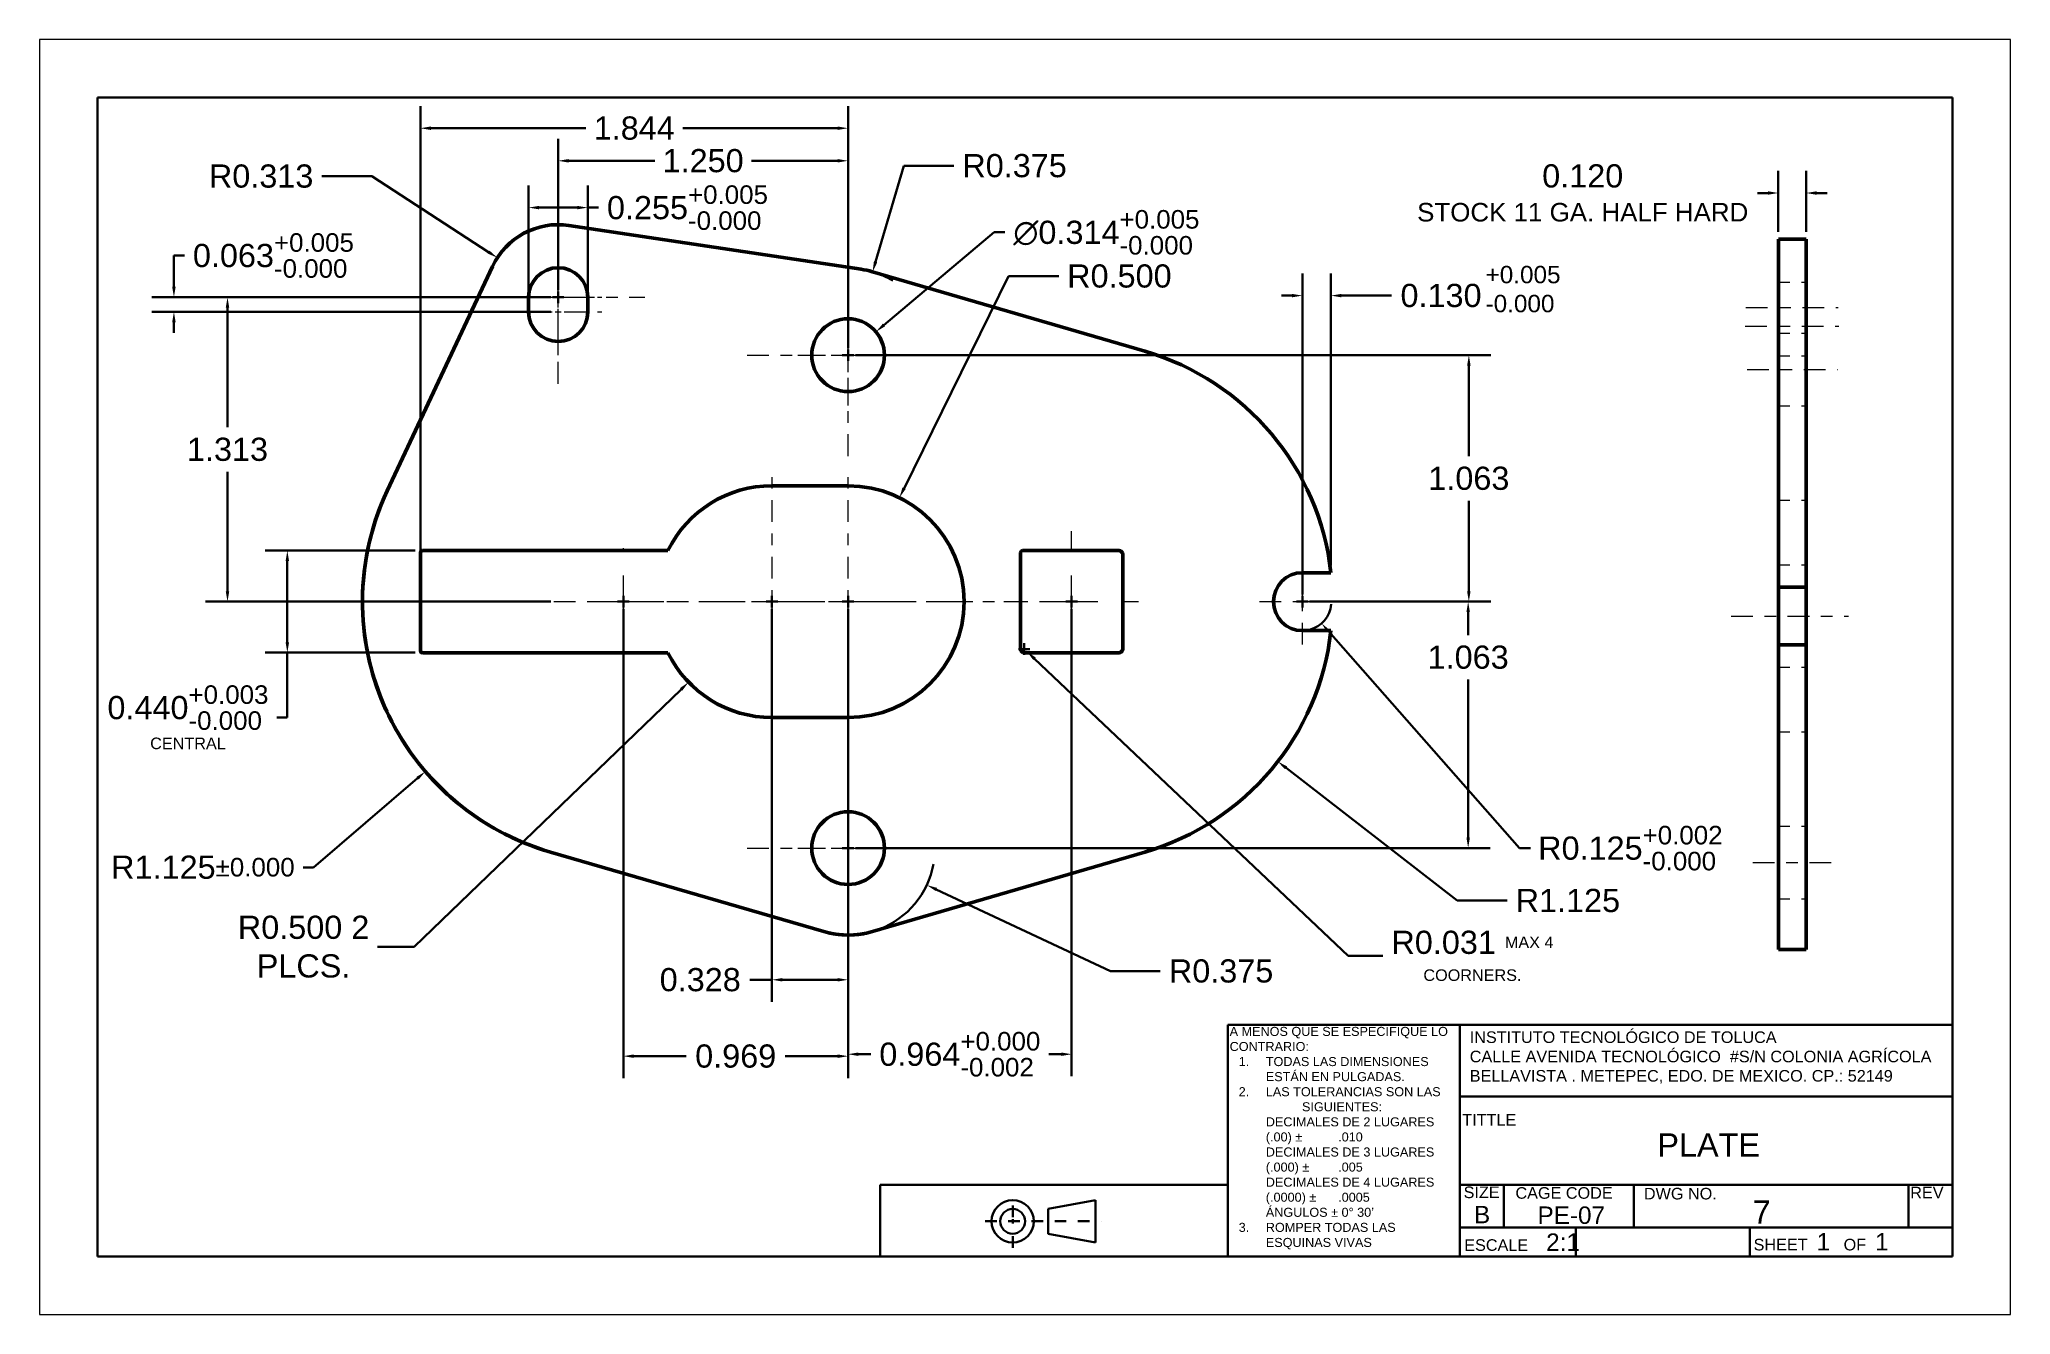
# Model space of a CAD drawing. Header units: inches. Extents: x 0 to 17, y 0 to 11.
import ezdxf

# ---------------------------------------------------------------- set-up
doc = ezdxf.new("R2010")
doc.units = ezdxf.units.IN
doc.header["$MEASUREMENT"] = 0
for name, pattern in [('CENTER2', [1.125, 0.75, -0.125, 0.125, -0.125]), ('CENTRO', [2, 1.25, -0.25, 0.25, -0.25]), ('TRAZOS', [0.75, 0.5, -0.25])]:
    doc.linetypes.add(name, pattern=pattern)
for name, color, linetype, lineweight in [('cotas', 4, 'Continuous', 30), ('dibujo', 7, 'Continuous', 50), ('formato', 50, 'Continuous', 30), ('hoja', 210, 'Continuous', 20), ('ocultas', 171, 'TRAZOS', 20), ('referencias', 90, 'CENTRO', 20)]:
    doc.layers.add(name, color=color, linetype=linetype, lineweight=lineweight)
doc.styles.get("Standard").update_dxf_attribs({"font": 'arial.ttf'})
doc.dimstyles.new('CadCam asme itt', dxfattribs={"dimtxt": 0.05, "dimasz": 0.09, "dimexe": 0.19, "dimexo": 0.0625, "dimgap": 0.09, "dimtad": 0, "dimtih": 1, "dimtoh": 1, "dimdec": 3, "dimzin": 0, "dimdsep": 46, "dimtxsty": 'Standard', "dimcen": 0.05, "dimclrd": 256, "dimclre": 256, "dimclrt": 256, "dimadec": 0, "dimazin": 0, "dimtol": 1, "dimtfac": 0.8, "dimtdec": 3, "dimtofl": 0, "dimtmove": 0, "dimatfit": 3, "dimfxl": 1, "dimtfillclr": 256, "dimtolj": 1, "dimtzin": 0, "dimlwd": -1, "dimlwe": -1, "dimarcsym": 0})

# ---------------------------------------------------------------- blocks, each defined once
blk = doc.blocks.new('*U7')
at = {"layer": 'referencias', "color": 0, "linetype": 'CENTER2', "ltscale": 0.25, "transparency": 16777216}
blk.add_line((-1.875, 0), (4.629, 0), dxfattribs=at)
blk = doc.blocks.new('*U8')
at = {"layer": 'referencias', "color": 0, "linetype": 'CENTER2', "ltscale": 0.25, "transparency": 16777216}
for p, q in [((0, 0.2), (0, 1.12)), ((-1.12, 0), (-0.2, 0)), ((0.2, 0), (1.12, 0)), ((0, -1.12), (0, -0.2))]:
    blk.add_line(p, q, dxfattribs=at)
at = {"layer": 'referencias', "color": 0, "linetype": 'Continuous', "ltscale": 0.25, "transparency": 16777216}
for p, q in [((-0.1, 0), (0.1, 0)), ((0, -0.1), (0, 0.1))]:
    blk.add_line(p, q, dxfattribs=at)
blk = doc.blocks.new('*U9')
at = {"layer": 'referencias', "color": 0, "linetype": 'CENTER2', "ltscale": 0.25, "transparency": 16777216}
for p, q in [((0, 0.2), (0, 1.12)), ((-1.12, 0), (-0.2, 0)), ((0.2, 0), (1.12, 0)), ((0, -1.12), (0, -0.2))]:
    blk.add_line(p, q, dxfattribs=at)
at = {"layer": 'referencias', "color": 0, "linetype": 'Continuous', "ltscale": 0.25, "transparency": 16777216}
for p, q in [((-0.1, 0), (0.1, 0)), ((0, -0.1), (0, 0.1))]:
    blk.add_line(p, q, dxfattribs=at)
blk = doc.blocks.new('*U10')
at = {"layer": 'referencias', "color": 0, "linetype": 'CENTER2', "ltscale": 0.25, "transparency": 16777216}
for p, q in [((0, 0.051), (0, 0.375)), ((-0.375, 0), (-0.051, 0)), ((0.051, 0), (0.375, 0)), ((0, -0.375), (0, -0.051))]:
    blk.add_line(p, q, dxfattribs=at)
at = {"layer": 'referencias', "color": 0, "linetype": 'Continuous', "ltscale": 0.25, "transparency": 16777216}
for p, q in [((-0.0255, 0), (0.0255, 0)), ((0, -0.0255), (0, 0.0255))]:
    blk.add_line(p, q, dxfattribs=at)
blk = doc.blocks.new('*U11')
at = {"layer": 'referencias', "color": 0, "linetype": 'CENTER2', "ltscale": 0.25, "transparency": 16777216}
for p, q in [((0, 0.051), (0, 0.375)), ((-0.375, 0), (-0.051, 0)), ((0.051, 0), (0.375, 0)), ((0, -0.375), (0, -0.051))]:
    blk.add_line(p, q, dxfattribs=at)
at = {"layer": 'referencias', "color": 0, "linetype": 'Continuous', "ltscale": 0.25, "transparency": 16777216}
for p, q in [((-0.0255, 0), (0.0255, 0)), ((0, -0.0255), (0, 0.0255))]:
    blk.add_line(p, q, dxfattribs=at)
blk = doc.blocks.new('*U12')
at = {"layer": 'referencias', "color": 0, "linetype": 'CENTER2', "ltscale": 0.25, "transparency": 16777216}
for p, q in [((0, 0.0628), (0, 0.434)), ((-0.434, 0), (-0.0628, 0)), ((0.0628, 0), (0.434, 0)), ((0, -0.434), (0, -0.0628))]:
    blk.add_line(p, q, dxfattribs=at)
at = {"layer": 'referencias', "color": 0, "linetype": 'Continuous', "ltscale": 0.25, "transparency": 16777216}
for p, q in [((-0.0314, 0), (0.0314, 0)), ((0, -0.0314), (0, 0.0314))]:
    blk.add_line(p, q, dxfattribs=at)
blk = doc.blocks.new('*U13')
at = {"layer": 'referencias', "color": 0, "linetype": 'CENTER2', "ltscale": 0.25, "transparency": 16777216}
for p, q in [((0, 0.0628), (0, 0.434)), ((-0.434, 0), (-0.0628, 0)), ((0.0628, 0), (0.434, 0)), ((0, -0.434), (0, -0.0628))]:
    blk.add_line(p, q, dxfattribs=at)
at = {"layer": 'referencias', "color": 0, "linetype": 'Continuous', "ltscale": 0.25, "transparency": 16777216}
for p, q in [((-0.0314, 0), (0.0314, 0)), ((0, -0.0314), (0, 0.0314))]:
    blk.add_line(p, q, dxfattribs=at)
blk = doc.blocks.new('*U14')
at = {"layer": 'referencias', "color": 0, "linetype": 'CENTER2', "ltscale": 0.25, "transparency": 16777216}
for p, q in [((0, 0.1252), (0, 0.746)), ((-0.746, 0), (-0.1252, 0)), ((0.1252, 0), (0.746, 0)), ((0, -0.746), (0, -0.1252))]:
    blk.add_line(p, q, dxfattribs=at)
at = {"layer": 'referencias', "color": 0, "linetype": 'Continuous', "ltscale": 0.25, "transparency": 16777216}
for p, q in [((-0.0626, 0), (0.0626, 0)), ((0, -0.0626), (0, 0.0626))]:
    blk.add_line(p, q, dxfattribs=at)
blk = doc.blocks.new('*U15')
at = {"layer": 'referencias', "color": 0, "linetype": 'CENTER2', "ltscale": 0.25, "transparency": 16777216}
for p, q in [((0, 0.15), (0, 0.87)), ((-0.87, 0), (-0.15, 0)), ((0.15, 0), (0.87, 0)), ((0, -0.87), (0, -0.15))]:
    blk.add_line(p, q, dxfattribs=at)
at = {"layer": 'referencias', "color": 0, "linetype": 'Continuous', "ltscale": 0.25, "transparency": 16777216}
for p, q in [((-0.075, 0), (0.075, 0)), ((0, -0.075), (0, 0.075))]:
    blk.add_line(p, q, dxfattribs=at)
blk = doc.blocks.new('*U16')
at = {"layer": 'referencias', "color": 0, "linetype": 'CENTER2', "ltscale": 0.25, "transparency": 16777216}
for p, q in [((0, 0.15), (0, 0.87)), ((-0.87, 0), (-0.15, 0)), ((0.15, 0), (0.87, 0)), ((0, -0.87), (0, -0.15))]:
    blk.add_line(p, q, dxfattribs=at)
at = {"layer": 'referencias', "color": 0, "linetype": 'Continuous', "ltscale": 0.25, "transparency": 16777216}
for p, q in [((-0.075, 0), (0.075, 0)), ((0, -0.075), (0, 0.075))]:
    blk.add_line(p, q, dxfattribs=at)
blk = doc.blocks.new('*U17')
at = {"layer": 'referencias', "color": 0, "linetype": 'CENTER2', "ltscale": 0.25, "transparency": 16777216}
for p, q in [((0, 0.45), (0, 0.461)), ((-0.533, 0), (-0.45, 0)), ((0.45, 0), (0.469, 0)), ((0, -0.538), (0, -0.45))]:
    blk.add_line(p, q, dxfattribs=at)
at = {"layer": 'referencias', "color": 0, "linetype": 'Continuous', "ltscale": 0.25, "transparency": 16777216}
for p, q in [((0, -0.225), (0, 0.225)), ((-0.225, 0), (0.225, 0))]:
    blk.add_line(p, q, dxfattribs=at)
blk = doc.blocks.new('*U18')
at = {"layer": 'referencias', "color": 0, "linetype": 'CENTER2', "ltscale": 0.25, "transparency": 16777216}
for p, q in [((0, 0.45), (0, 0.607)), ((-0.584, 0), (-0.45, 0)), ((0.45, 0), (0.577, 0)), ((0, -0.607), (0, -0.45))]:
    blk.add_line(p, q, dxfattribs=at)
at = {"layer": 'referencias', "color": 0, "linetype": 'Continuous', "ltscale": 0.25, "transparency": 16777216}
for p, q in [((0, -0.225), (0, 0.225)), ((-0.225, 0), (0.225, 0))]:
    blk.add_line(p, q, dxfattribs=at)
blk = doc.blocks.new('*U19')
at = {"layer": 'referencias', "color": 0, "linetype": 'CENTER2', "ltscale": 0.25, "transparency": 16777216}
for p, q in [((0, 0.05), (0, 0.37)), ((-0.37, 0), (-0.05, 0)), ((0.05, 0), (0.37, 0)), ((0, -0.37), (0, -0.05))]:
    blk.add_line(p, q, dxfattribs=at)
at = {"layer": 'referencias', "color": 0, "linetype": 'Continuous', "ltscale": 0.25, "transparency": 16777216}
for p, q in [((-0.025, 0), (0.025, 0)), ((0, -0.025), (0, 0.025))]:
    blk.add_line(p, q, dxfattribs=at)
blk = doc.blocks.new('*U20')
at = {"layer": 'referencias', "color": 0, "linetype": 'CENTER2', "ltscale": 0.25, "transparency": 16777216}
blk.add_line((-0.388, 0), (0.391, 0), dxfattribs=at)
blk = doc.blocks.new('*U21')
at = {"layer": 'referencias', "color": 0, "linetype": 'CENTER2', "ltscale": 0.25, "transparency": 16777216}
blk.add_line((-0.406, 0), (0.403, 0), dxfattribs=at)
blk = doc.blocks.new('*U22')
at = {"layer": 'referencias', "color": 0, "linetype": 'CENTER2', "ltscale": 0.25, "transparency": 16777216}
blk.add_line((-0.4, 0), (0.397, 0), dxfattribs=at)
blk = doc.blocks.new('*U23')
at = {"layer": 'referencias', "color": 0, "linetype": 'CENTER2', "ltscale": 0.25, "transparency": 16777216}
blk.add_line((-0.527, 0), (0.486, 0), dxfattribs=at)
blk = doc.blocks.new('*U24')
at = {"layer": 'referencias', "color": 0, "linetype": 'CENTER2', "ltscale": 0.25, "transparency": 16777216}
blk.add_line((-0.34, 0), (0.355, 0), dxfattribs=at)
blk = doc.blocks.new('*U25')
at = {"color": 0, "linetype": 'CENTER2', "ltscale": 7, "transparency": 16777216}
for p, q in [((0, 79), (0, 498)), ((-43, 0), (-40, 0)), ((40, 0), (43, 0)), ((0, -492), (0, -79))]:
    blk.add_line(p, q, dxfattribs=at)
at = {"color": 0, "linetype": 'Continuous', "ltscale": 7, "transparency": 16777216}
for p, q in [((-40, 0), (40, 0)), ((0, -40), (0, 40))]:
    blk.add_line(p, q, dxfattribs=at)
blk = doc.blocks.new('*U26')
at = {"color": 0, "linetype": 'CENTER2', "ltscale": 7, "transparency": 16777216}
blk.add_line((-1619, 0), (549, 0), dxfattribs=at)
blk = doc.blocks.new('A$C26af7a07')
for p, q in [((1177, 724), (2061, 888)), ((2061, 888), (2061, 96)), ((1177, 724), (1177, 261)), ((2061, 96), (1177, 261))]:
    blk.add_line(p, q)
for radius in [396, 232]:
    blk.add_circle((514, 492), radius)
at = {"linetype": 'CENTER2', "ltscale": 7}
for name, p in [('*U25', (514, 492)), ('*U26', (1619, 492))]:
    blk.add_blockref(name, p, dxfattribs=at)
blk = doc.blocks.new('*D28')
at = {"layer": 'cotas', "transparency": 16777216}
for p, q in [((2.435, 9.82), (2.867, 9.82)), ((2.867, 9.82), (3.874, 9.166)), ((4.424, 8.776), (4.524, 8.776)), ((4.474, 8.726), (4.474, 8.826))]:
    blk.add_line(p, q, dxfattribs=at)
blk.add_solid([(3.882, 9.178), (3.866, 9.153), (3.949, 9.117)], dxfattribs=at)
at = {"layer": 'Defpoints', "color": 0, "transparency": 16777216}
for p in [(3.949, 9.117), (4.474, 8.776)]:
    blk.add_point(p, dxfattribs=at)
at = {"layer": 'cotas', "transparency": 16777216, "insert": (1.912, 9.82), "char_height": 0.2, "attachment_point": 5}
blk.add_mtext('\\A1;R0.313', dxfattribs=at)
blk = doc.blocks.new('*D29')
at = {"layer": 'cotas', "transparency": 16777216}
for p, q in [((7.455, 9.91), (7.212, 9.082)), ((7.887, 9.91), (7.455, 9.91)), ((6.924, 8.276), (7.024, 8.276)), ((6.974, 8.226), (6.974, 8.326))]:
    blk.add_line(p, q, dxfattribs=at)
blk.add_arc((6.974, 8.276), 0.75, 59.0882, 73.7136, dxfattribs=at)
blk.add_solid([(7.197, 9.086), (7.226, 9.078), (7.186, 8.995)], dxfattribs=at)
at = {"layer": 'Defpoints', "color": 0, "transparency": 16777216}
for p in [(7.186, 8.995), (6.974, 8.276)]:
    blk.add_point(p, dxfattribs=at)
at = {"layer": 'cotas', "transparency": 16777216, "insert": (8.41, 9.91), "char_height": 0.2, "attachment_point": 5}
blk.add_mtext('\\A1;R0.375', dxfattribs=at)
blk = doc.blocks.new('*D31')
at = {"layer": 'cotas', "transparency": 16777216}
for p, q in [((8.359, 8.958), (7.457, 7.127)), ((8.791, 8.958), (8.359, 8.958)), ((6.924, 6.15), (7.024, 6.15)), ((6.974, 6.1), (6.974, 6.2))]:
    blk.add_line(p, q, dxfattribs=at)
blk.add_solid([(7.443, 7.134), (7.47, 7.121), (7.417, 7.047)], dxfattribs=at)
at = {"layer": 'Defpoints', "color": 0, "transparency": 16777216}
for p in [(7.417, 7.047), (6.974, 6.15)]:
    blk.add_point(p, dxfattribs=at)
at = {"layer": 'cotas', "transparency": 16777216, "insert": (9.314, 8.958), "char_height": 0.2, "attachment_point": 5}
blk.add_mtext('\\A1;R0.500', dxfattribs=at)
blk = doc.blocks.new('*D32')
at = {"layer": 'cotas', "transparency": 16777216}
for p, q in [((6.924, 4.024), (7.024, 4.024)), ((6.974, 3.974), (6.974, 4.074)), ((9.236, 2.963), (7.735, 3.667)), ((9.667, 2.963), (9.236, 2.963))]:
    blk.add_line(p, q, dxfattribs=at)
blk.add_arc((6.974, 4.024), 0.75, 291.0611, 349.3911, dxfattribs=at)
blk.add_solid([(7.741, 3.681), (7.729, 3.654), (7.653, 3.705)], dxfattribs=at)
at = {"layer": 'Defpoints', "color": 0, "transparency": 16777216}
for p in [(6.974, 4.024), (7.653, 3.705)]:
    blk.add_point(p, dxfattribs=at)
at = {"layer": 'cotas', "transparency": 16777216, "insert": (10.191, 2.963), "char_height": 0.2, "attachment_point": 5}
blk.add_mtext('\\A1;R0.375', dxfattribs=at)
blk = doc.blocks.new('*D33')
at = {"layer": 'cotas', "transparency": 16777216}
for p, q in [((6.268, 6.15), (6.368, 6.15)), ((6.318, 6.1), (6.318, 6.2)), ((3.233, 3.173), (5.534, 5.393)), ((2.916, 3.173), (3.233, 3.173))]:
    blk.add_line(p, q, dxfattribs=at)
blk.add_solid([(5.524, 5.404), (5.544, 5.382), (5.599, 5.456)], dxfattribs=at)
at = {"layer": 'Defpoints', "color": 0, "transparency": 16777216}
for p in [(6.318, 6.15), (5.599, 5.456)]:
    blk.add_point(p, dxfattribs=at)
at = {"layer": 'cotas', "transparency": 16777216, "insert": (2.278, 3.173), "char_height": 0.2, "attachment_point": 5}
blk.add_mtext('\\A1;R0.500 2\\PPLCS.', dxfattribs=at)
blk = doc.blocks.new('*D34')
at = {"layer": 'cotas', "transparency": 16777216}
for p, q in [((4.986, 6.15), (5.086, 6.15)), ((5.036, 6.1), (5.036, 6.2)), ((2.365, 3.858), (3.261, 4.626)), ((2.275, 3.858), (2.365, 3.858))]:
    blk.add_line(p, q, dxfattribs=at)
blk.add_solid([(3.251, 4.638), (3.27, 4.615), (3.329, 4.685)], dxfattribs=at)
at = {"layer": 'Defpoints', "color": 0, "transparency": 16777216}
for p in [(5.036, 6.15), (3.329, 4.685)]:
    blk.add_point(p, dxfattribs=at)
at = {"layer": 'cotas', "transparency": 16777216, "insert": (1.41, 3.858), "char_height": 0.2, "attachment_point": 5}
blk.add_mtext('\\A1;R1.125{\\H0.16;±0.000}', dxfattribs=at)
blk = doc.blocks.new('*D35')
at = {"layer": 'cotas', "transparency": 16777216}
for p, q in [((10.842, 6.15), (10.942, 6.15)), ((10.892, 6.1), (10.892, 6.2)), ((12.766, 4.024), (11.117, 5.895)), ((12.859, 4.024), (12.766, 4.024))]:
    blk.add_line(p, q, dxfattribs=at)
blk.add_arc((10.892, 6.15), 0.25, 284.3239, 354.9339, dxfattribs=at)
blk.add_solid([(11.128, 5.905), (11.106, 5.885), (11.058, 5.962)], dxfattribs=at)
at = {"layer": 'Defpoints', "color": 0, "transparency": 16777216}
for p in [(10.892, 6.15), (11.058, 5.962)]:
    blk.add_point(p, dxfattribs=at)
at = {"layer": 'cotas', "transparency": 16777216, "insert": (13.721, 4.024), "char_height": 0.2, "attachment_point": 5}
blk.add_mtext('\\A1;R0.125{\\H0.16;\\S+0.002^ -0.000;}', dxfattribs=at)
blk = doc.blocks.new('*D36')
at = {"layer": 'cotas', "transparency": 16777216}
for p, q in [((8.852, 6.15), (8.952, 6.15)), ((8.902, 6.1), (8.902, 6.2)), ((12.227, 3.571), (10.751, 4.716)), ((12.659, 3.571), (12.227, 3.571))]:
    blk.add_line(p, q, dxfattribs=at)
blk.add_solid([(10.761, 4.728), (10.742, 4.704), (10.68, 4.771)], dxfattribs=at)
at = {"layer": 'Defpoints', "color": 0, "transparency": 16777216}
for p in [(8.902, 6.15), (10.68, 4.771)]:
    blk.add_point(p, dxfattribs=at)
at = {"layer": 'cotas', "transparency": 16777216, "insert": (13.182, 3.571), "char_height": 0.2, "attachment_point": 5}
blk.add_mtext('\\A1;R1.125', dxfattribs=at)
blk = doc.blocks.new('*D39')
at = {"layer": 'cotas', "transparency": 16777216}
for p, q in [((3.24, 6.59), (1.948, 6.59)), ((2.138, 6.5), (2.138, 5.8)), ((3.24, 5.71), (1.948, 5.71)), ((2.138, 5.71), (2.138, 5.152)), ((2.138, 5.152), (2.048, 5.152))]:
    blk.add_line(p, q, dxfattribs=at)
for points in [[(2.123, 6.5), (2.153, 6.5), (2.138, 6.59)], [(2.123, 5.8), (2.153, 5.8), (2.138, 5.71)]]:
    blk.add_solid(points, dxfattribs=at)
at = {"layer": 'Defpoints', "color": 0, "transparency": 16777216}
for p in [(3.302, 6.59), (2.138, 5.71), (3.302, 5.71)]:
    blk.add_point(p, dxfattribs=at)
at = {"layer": 'cotas', "transparency": 16777216, "insert": (1.281, 5.152), "char_height": 0.2, "width": 0.16189, "attachment_point": 5}
blk.add_mtext('\\A1;0.440{\\H0.16;\\S+0.003^ -0.000;} {\\H0.5x;CENTRAL}', dxfattribs=at)
blk = doc.blocks.new('*D40')
at = {"layer": 'cotas', "transparency": 16777216}
for p, q in [((1.16, 8.866), (1.16, 9.136)), ((1.16, 9.136), (1.25, 9.136)), ((4.412, 8.776), (0.97, 8.776)), ((4.412, 8.65), (0.97, 8.65)), ((1.16, 8.56), (1.16, 8.47))]:
    blk.add_line(p, q, dxfattribs=at)
for points in [[(1.145, 8.866), (1.175, 8.866), (1.16, 8.776)], [(1.145, 8.56), (1.175, 8.56), (1.16, 8.65)]]:
    blk.add_solid(points, dxfattribs=at)
at = {"layer": 'Defpoints', "color": 0, "transparency": 16777216}
for p in [(4.474, 8.776), (1.16, 8.65), (4.474, 8.65)]:
    blk.add_point(p, dxfattribs=at)
at = {"layer": 'cotas', "transparency": 16777216, "insert": (2.018, 9.136), "char_height": 0.2, "attachment_point": 5}
blk.add_mtext('\\A1;0.063{\\H0.16;\\S+0.005^ -0.000;}', dxfattribs=at)
blk = doc.blocks.new('*D41')
at = {"layer": 'cotas', "transparency": 16777216}
for p, q in [((4.412, 8.776), (1.432, 8.776)), ((1.622, 8.686), (1.622, 7.655)), ((1.622, 6.24), (1.622, 7.271)), ((4.412, 6.15), (1.432, 6.15))]:
    blk.add_line(p, q, dxfattribs=at)
for points in [[(1.607, 8.686), (1.637, 8.686), (1.622, 8.776)], [(1.607, 6.24), (1.637, 6.24), (1.622, 6.15)]]:
    blk.add_solid(points, dxfattribs=at)
at = {"layer": 'Defpoints', "color": 0, "transparency": 16777216}
for p in [(4.474, 8.776), (1.622, 6.15), (4.474, 6.15)]:
    blk.add_point(p, dxfattribs=at)
at = {"layer": 'cotas', "transparency": 16777216, "insert": (1.622, 7.463), "char_height": 0.2, "attachment_point": 5}
blk.add_mtext('\\A1;1.313', dxfattribs=at)
blk = doc.blocks.new('*D42')
at = {"layer": 'cotas', "transparency": 16777216}
for p, q in [((3.286, 6.212), (3.286, 10.424)), ((6.974, 8.338), (6.974, 10.424)), ((3.376, 10.234), (4.713, 10.234)), ((6.884, 10.234), (5.548, 10.234))]:
    blk.add_line(p, q, dxfattribs=at)
for points in [[(3.376, 10.249), (3.376, 10.219), (3.286, 10.234)], [(6.884, 10.249), (6.884, 10.219), (6.974, 10.234)]]:
    blk.add_solid(points, dxfattribs=at)
at = {"layer": 'Defpoints', "color": 0, "transparency": 16777216}
for p in [(6.974, 10.234), (6.974, 8.276), (3.286, 6.15)]:
    blk.add_point(p, dxfattribs=at)
at = {"layer": 'cotas', "transparency": 16777216, "insert": (5.13, 10.234), "char_height": 0.2, "attachment_point": 5}
blk.add_mtext('\\A1;1.844', dxfattribs=at)
blk = doc.blocks.new('*D43')
at = {"layer": 'cotas', "transparency": 16777216}
for p, q in [((4.474, 8.838), (4.474, 10.143)), ((6.974, 8.338), (6.974, 10.143)), ((4.564, 9.953), (5.307, 9.953)), ((6.884, 9.953), (6.142, 9.953))]:
    blk.add_line(p, q, dxfattribs=at)
for points in [[(4.564, 9.968), (4.564, 9.938), (4.474, 9.953)], [(6.884, 9.968), (6.884, 9.938), (6.974, 9.953)]]:
    blk.add_solid(points, dxfattribs=at)
at = {"layer": 'Defpoints', "color": 0, "transparency": 16777216}
for p in [(6.974, 9.953), (4.474, 8.776), (6.974, 8.276)]:
    blk.add_point(p, dxfattribs=at)
at = {"layer": 'cotas', "transparency": 16777216, "insert": (5.724, 9.953), "char_height": 0.2, "attachment_point": 5}
blk.add_mtext('\\A1;1.250', dxfattribs=at)
blk = doc.blocks.new('*D44')
at = {"layer": 'cotas', "transparency": 16777216}
for p, q in [((4.219, 8.775), (4.219, 9.739)), ((4.729, 8.775), (4.729, 9.739)), ((4.309, 9.549), (4.639, 9.549)), ((4.729, 9.549), (4.821, 9.549))]:
    blk.add_line(p, q, dxfattribs=at)
for points in [[(4.309, 9.564), (4.309, 9.534), (4.219, 9.549)], [(4.639, 9.564), (4.639, 9.534), (4.729, 9.549)]]:
    blk.add_solid(points, dxfattribs=at)
at = {"layer": 'Defpoints', "color": 0, "transparency": 16777216}
for p in [(4.729, 9.549), (4.219, 8.713), (4.729, 8.713)]:
    blk.add_point(p, dxfattribs=at)
at = {"layer": 'cotas', "transparency": 16777216, "insert": (5.589, 9.549), "char_height": 0.2, "attachment_point": 5}
blk.add_mtext('\\A1;0.255{\\H0.16;\\S+0.005^ -0.000;}', dxfattribs=at)
blk = doc.blocks.new('*D45')
at = {"layer": 'cotas', "transparency": 16777216}
for p, q in [((10.892, 6.212), (10.892, 8.98)), ((11.138, 6.462), (11.138, 8.98)), ((10.802, 8.79), (10.712, 8.79)), ((11.228, 8.79), (11.661, 8.79))]:
    blk.add_line(p, q, dxfattribs=at)
for points in [[(10.802, 8.805), (10.802, 8.775), (10.892, 8.79)], [(11.228, 8.805), (11.228, 8.775), (11.138, 8.79)]]:
    blk.add_solid(points, dxfattribs=at)
at = {"layer": 'Defpoints', "color": 0, "transparency": 16777216}
for p in [(11.138, 8.79), (11.138, 6.4), (10.892, 6.15)]:
    blk.add_point(p, dxfattribs=at)
at = {"layer": 'cotas', "transparency": 16777216, "insert": (12.088, 8.79), "char_height": 0.2, "width": 0.83029, "attachment_point": 5}
blk.add_mtext('\\A1;0.130', dxfattribs=at)
blk = doc.blocks.new('*D46')
at = {"layer": 'cotas', "transparency": 16777216}
for p, q in [((5.036, 6.087), (5.036, 2.039)), ((6.974, 6.087), (6.974, 2.039)), ((5.126, 2.229), (5.578, 2.229)), ((6.884, 2.229), (6.433, 2.229))]:
    blk.add_line(p, q, dxfattribs=at)
for points in [[(5.126, 2.244), (5.126, 2.214), (5.036, 2.229)], [(6.884, 2.244), (6.884, 2.214), (6.974, 2.229)]]:
    blk.add_solid(points, dxfattribs=at)
at = {"layer": 'Defpoints', "color": 0, "transparency": 16777216}
for p in [(5.036, 6.15), (6.974, 6.15), (6.974, 2.229)]:
    blk.add_point(p, dxfattribs=at)
at = {"layer": 'cotas', "transparency": 16777216, "insert": (6.005, 2.229), "char_height": 0.2, "attachment_point": 5}
blk.add_mtext('\\A1;0.969', dxfattribs=at)
blk = doc.blocks.new('*D47')
at = {"layer": 'cotas', "transparency": 16777216}
for p, q in [((14.997, 9.341), (14.997, 9.865)), ((15.237, 9.341), (15.237, 9.865)), ((14.907, 9.675), (14.817, 9.675)), ((15.327, 9.675), (15.417, 9.675))]:
    blk.add_line(p, q, dxfattribs=at)
for points in [[(14.907, 9.69), (14.907, 9.66), (14.997, 9.675)], [(15.327, 9.69), (15.327, 9.66), (15.237, 9.675)]]:
    blk.add_solid(points, dxfattribs=at)
at = {"layer": 'Defpoints', "color": 0, "transparency": 16777216}
for p in [(15.237, 9.675), (14.997, 9.278), (15.237, 9.278)]:
    blk.add_point(p, dxfattribs=at)
at = {"layer": 'cotas', "transparency": 16777216, "insert": (13.31, 9.675), "char_height": 0.2, "attachment_point": 5}
blk.add_mtext('\\A1;0.120{\\H0.8x;\\PSTOCK 11 GA. HALF HARD}', dxfattribs=at)
blk = doc.blocks.new('*D48')
at = {"layer": 'cotas', "transparency": 16777216}
for p, q in [((6.974, 6.087), (6.974, 2.056)), ((8.902, 6.087), (8.902, 2.056)), ((7.064, 2.246), (7.171, 2.246)), ((8.812, 2.246), (8.706, 2.246))]:
    blk.add_line(p, q, dxfattribs=at)
for points in [[(7.064, 2.261), (7.064, 2.231), (6.974, 2.246)], [(8.812, 2.261), (8.812, 2.231), (8.902, 2.246)]]:
    blk.add_solid(points, dxfattribs=at)
at = {"layer": 'Defpoints', "color": 0, "transparency": 16777216}
for p in [(6.974, 6.15), (8.902, 6.15), (6.974, 2.246)]:
    blk.add_point(p, dxfattribs=at)
at = {"layer": 'cotas', "transparency": 16777216, "insert": (7.938, 2.246), "char_height": 0.2, "attachment_point": 5}
blk.add_mtext('\\A1;0.964{\\H0.16;\\S+0.000^ -0.002;}', dxfattribs=at)
blk = doc.blocks.new('*D50')
at = {"layer": 'cotas', "transparency": 16777216}
for p, q in [((6.318, 6.087), (6.318, 2.698)), ((6.974, 3.961), (6.974, 2.698)), ((6.318, 2.888), (6.127, 2.888)), ((6.884, 2.888), (6.408, 2.888))]:
    blk.add_line(p, q, dxfattribs=at)
for points in [[(6.408, 2.903), (6.408, 2.873), (6.318, 2.888)], [(6.884, 2.903), (6.884, 2.873), (6.974, 2.888)]]:
    blk.add_solid(points, dxfattribs=at)
at = {"layer": 'Defpoints', "color": 0, "transparency": 16777216}
for p in [(6.318, 6.15), (6.974, 4.024), (6.974, 2.888)]:
    blk.add_point(p, dxfattribs=at)
at = {"layer": 'cotas', "transparency": 16777216, "insert": (5.699, 2.888), "char_height": 0.2, "attachment_point": 5}
blk.add_mtext('\\A1;0.328', dxfattribs=at)
blk = doc.blocks.new('*D51')
at = {"layer": 'cotas', "transparency": 16777216}
for p, q in [((8.493, 5.691), (8.493, 5.791)), ((8.443, 5.741), (8.543, 5.741)), ((11.288, 3.094), (8.581, 5.658)), ((11.585, 3.094), (11.288, 3.094))]:
    blk.add_line(p, q, dxfattribs=at)
blk.add_arc((8.493, 5.741), 0.031, 270, 316.559, dxfattribs=at)
blk.add_solid([(8.592, 5.669), (8.571, 5.647), (8.516, 5.72)], dxfattribs=at)
at = {"layer": 'Defpoints', "color": 0, "transparency": 16777216}
for p in [(8.493, 5.741), (8.516, 5.72)]:
    blk.add_point(p, dxfattribs=at)
at = {"layer": 'cotas', "transparency": 16777216, "insert": (12.359, 3.094), "char_height": 0.2, "width": 1.85299, "attachment_point": 5}
blk.add_mtext('\\A1;R0.031 {\\H0.5x;MAX 4 COORNERS.}', dxfattribs=at)
blk = doc.blocks.new('*D52')
at = {"layer": 'cotas', "transparency": 16777216}
for p, q in [((7.037, 8.276), (12.518, 8.276)), ((12.328, 8.186), (12.328, 7.405)), ((12.328, 6.24), (12.328, 7.021)), ((10.955, 6.15), (12.518, 6.15))]:
    blk.add_line(p, q, dxfattribs=at)
for points in [[(12.313, 8.186), (12.343, 8.186), (12.328, 8.276)], [(12.313, 6.24), (12.343, 6.24), (12.328, 6.15)]]:
    blk.add_solid(points, dxfattribs=at)
at = {"layer": 'Defpoints', "color": 0, "transparency": 16777216}
for p in [(6.974, 8.276), (10.892, 6.15), (12.328, 6.15)]:
    blk.add_point(p, dxfattribs=at)
at = {"layer": 'cotas', "transparency": 16777216, "insert": (12.328, 7.213), "char_height": 0.2, "attachment_point": 5}
blk.add_mtext('\\A1;1.063', dxfattribs=at)
blk = doc.blocks.new('*D53')
at = {"layer": 'cotas', "transparency": 16777216}
for p, q in [((10.955, 6.15), (12.512, 6.15)), ((12.322, 6.06), (12.322, 5.862)), ((12.322, 4.114), (12.322, 5.477)), ((7.037, 4.024), (12.512, 4.024))]:
    blk.add_line(p, q, dxfattribs=at)
for points in [[(12.307, 6.06), (12.337, 6.06), (12.322, 6.15)], [(12.307, 4.114), (12.337, 4.114), (12.322, 4.024)]]:
    blk.add_solid(points, dxfattribs=at)
at = {"layer": 'Defpoints', "color": 0, "transparency": 16777216}
for p in [(10.892, 6.15), (6.974, 4.024), (12.322, 4.024)]:
    blk.add_point(p, dxfattribs=at)
at = {"layer": 'cotas', "transparency": 16777216, "insert": (12.322, 5.67), "char_height": 0.2, "attachment_point": 5}
blk.add_mtext('\\A1;1.063', dxfattribs=at)
blk = doc.blocks.new('*D54')
at = {"layer": 'cotas', "transparency": 16777216}
for p, q in [((8.234, 9.336), (7.283, 8.536)), ((8.325, 9.336), (8.234, 9.336)), ((6.924, 8.276), (7.024, 8.276)), ((6.974, 8.226), (6.974, 8.326))]:
    blk.add_line(p, q, dxfattribs=at)
blk.add_solid([(7.274, 8.548), (7.293, 8.525), (7.215, 8.478)], dxfattribs=at)
at = {"layer": 'Defpoints', "color": 0, "transparency": 16777216}
for p in [(7.215, 8.478), (6.734, 8.074)]:
    blk.add_point(p, dxfattribs=at)
at = {"layer": 'cotas', "transparency": 16777216, "insert": (9.202, 9.336), "char_height": 0.2, "attachment_point": 5}
blk.add_mtext('\\A1;∅0.314{\\H0.16;\\S+0.005^ -0.000;}', dxfattribs=at)

msp = doc.modelspace()

# ---------------------------------------------------------------- linework, layer by layer
at = {"layer": 'dibujo'}
for p, q in [((4.5672, 9.395), (7.0856, 9.0176)), ((14.9974, 9.2782), (15.2366, 9.2782)), ((14.9974, 9.2782), (14.9974, 3.1502)), ((15.2366, 3.1502), (15.2366, 9.2782)), ((3.9077, 9.0418), (2.9994, 7.1054)), ((7.1848, 8.9958), (9.5334, 8.3096)), ((4.2194, 8.7759), (4.2194, 8.6499)), ((4.7294, 8.7759), (4.7294, 8.6499)), ((6.3184, 7.1499), (6.9744, 7.1499)), ((3.2864, 5.7259), (3.2864, 6.5739)), ((3.3024, 6.5899), (5.4204, 6.5899)), ((8.4624, 5.7409), (8.4624, 6.5739)), ((8.4784, 6.5899), (9.3114, 6.5899)), ((9.3424, 6.5589), (9.3424, 5.7409)), ((10.8924, 6.3999), (11.1385, 6.3999)), ((14.9974, 6.2762), (15.2366, 6.2762)), ((10.8924, 5.8999), (11.1385, 5.8999)), ((3.3024, 5.7099), (5.4204, 5.7099)), ((9.3114, 5.7099), (8.4934, 5.7099)), ((14.9974, 5.7762), (15.2366, 5.7762)), ((6.3184, 5.1499), (6.9744, 5.1499)), ((4.4079, 3.9895), (6.7649, 3.3038)), ((9.5334, 3.9902), (7.1848, 3.304)), ((14.9974, 3.1502), (15.2366, 3.1502))]:
    msp.add_line(p, q, dxfattribs=at)
for centre in [(6.9744, 8.2759), (6.9744, 4.0239)]:
    msp.add_circle(centre, 0.314, dxfattribs=at)
for centre, radius, start, end in [((4.4744, 8.7759), 0.626, 81.47785, 154.86993), ((4.4744, 8.7759), 0.255, 0, 180), ((6.9744, 8.2759), 0.75, 73.71357, 81.47785), ((4.4744, 8.6499), 0.255, 180, 0), ((8.9024, 6.1499), 2.25, 6.37937, 73.71357), ((6.3184, 6.1499), 1, 90, 153.89612), ((6.9744, 6.1499), 1, 270, 90), ((5.0364, 6.1499), 2.25, 154.86993, 253.779), ((5.0364, 6.1499), 2.25, 158.98769, 253.779), ((3.3024, 6.5739), 0.016, 90, 180), ((8.4784, 6.5739), 0.016, 90, 180), ((9.3114, 6.5589), 0.031, 360, 90), ((10.8924, 6.1499), 0.25, 90, 270), ((8.9024, 6.1499), 2.25, 286.28643, 353.62063), ((3.3024, 5.7259), 0.016, 180, 270), ((6.3184, 6.1499), 1, 206.10388, 270), ((8.4934, 5.7409), 0.031, 180, 270), ((9.3114, 5.7409), 0.031, 270, 360), ((6.9744, 4.0239), 0.75, 253.779, 286.28643), ((6.9744, 4.0239), 0.75, 253.779, 280.2247)]:
    msp.add_arc(centre, radius, start, end, dxfattribs=at)
at = {"layer": 'formato'}
for p, q in [((16.5, 10.5), (0.5, 10.5)), ((0.5, 10.5), (0.5, 0.5)), ((16.5, 0.5), (16.5, 10.5)), ((10.25, 2.5), (16.5, 2.5)), ((10.25, 0.5), (10.25, 2.5)), ((12.25, 0.5), (12.25, 2.5)), ((12.25, 1.88), (16.5, 1.88)), ((10.25, 1.12), (7.25, 1.12)), ((7.25, 1.12), (7.25, 0.5)), ((12.25, 1.12), (16.5, 1.12)), ((12.63, 0.75), (12.63, 1.12)), ((13.75, 0.75), (13.75, 1.12)), ((16.12, 0.75), (16.12, 1.12)), ((12.25, 0.75), (16.5, 0.75)), ((13.25, 0.5), (13.25, 0.75)), ((14.75, 0.5), (14.75, 0.75)), ((0.5, 0.5), (16.5, 0.5))]:
    msp.add_line(p, q, dxfattribs=at)
at = {"layer": 'hoja'}
msp.add_lwpolyline([(0, 0), (17, 0), (17, 11), (0, 11)], close=True, dxfattribs=at)
at = {"layer": 'ocultas', "ltscale": 0.08}
for p, q in [((14.9974, 8.9072), (15.2366, 8.9072)), ((14.9974, 8.4662), (15.2366, 8.4662)), ((14.9974, 8.4662), (15.2366, 8.4662)), ((14.9974, 8.2712), (15.2366, 8.2712)), ((14.9974, 7.8382), (15.2366, 7.8382)), ((14.9974, 7.0262), (15.2366, 7.0262)), ((14.9974, 6.4662), (15.2366, 6.4662)), ((14.9974, 5.5862), (15.2366, 5.5862)), ((14.9974, 5.0262), (15.2366, 5.0262)), ((14.9974, 4.2142), (15.2366, 4.2142)), ((14.9974, 3.5862), (15.2366, 3.5862))]:
    msp.add_line(p, q, dxfattribs=at)

# ---------------------------------------------------------------- block references
at = {"layer": 'formato', "xscale": 0.000462051041732424, "yscale": 0.000462051041732424, "zscale": 0.000462051041732424}
msp.add_blockref('A$C26af7a07', (8.1562, 0.5771), dxfattribs=at)
at = {"layer": 'referencias', "linetype": 'CENTER2', "ltscale": 0.25}
for name, p in [('*U14', (4.4744, 8.7759)), ('*U10', (4.4744, 8.7759)), ('*U11', (4.4744, 8.6499)), ('*U15', (6.9744, 8.2759)), ('*U13', (6.9744, 8.2759)), ('*U22', (15.117, 8.6867)), ('*U21', (15.117, 8.5262)), ('*U20', (15.117, 8.1522)), ('*U9', (6.3184, 6.1499)), ('*U8', (6.9744, 6.1499)), ('*U18', (8.9024, 6.1499)), ('*U17', (5.0364, 6.1499)), ('*U19', (10.8924, 6.1499)), ('*U7', (4.3614, 6.1499)), ('*U23', (15.117, 6.0262)), ('*U16', (6.9744, 4.0239)), ('*U12', (6.9744, 4.0239)), ('*U24', (15.117, 3.9002))]:
    msp.add_blockref(name, p, dxfattribs=at)

# ---------------------------------------------------------------- texts
at = {"layer": 'cotas', "insert": (12.4721, 9.0465), "char_height": 0.15, "attachment_point": 1}
msp.add_mtext_dynamic_manual_height_columns('+0.005\\P-0.000', width=0.507003, gutter_width=1, heights=[0], dxfattribs=at)
at = {"layer": 'formato', "attachment_point": 1}
for s, insert, char_height, width in [('A MENOS QUE SE ESPECIFIQUE LO CONTRARIO:\\P\\pxi-3,l4,t4;1.^ITODAS LAS DIMENSIONES ESTÁN EN PULGADAS.\\P2.^ILAS TOLERANCIAS SON LAS ^ISIGUIENTES:\\P\\pi0,l0,tz;^IDECIMALES DE 2 LUGARES ^I^I(.00) ± ^I.010\\P^IDECIMALES DE 3 LUGARES ^I^I(.000) ± ^I.005\\P^IDECIMALES DE 4 LUGARES ^I^I(.0000) ± ^I.0005\\P^IÁNGULOS ± 0° 30’\\P\\pi-3,l4,t4;3.^IROMPER TODAS LAS ESQUINAS VIVAS', (10.2649, 2.4817), 0.078, 2.002098), ('SIZE\\P\\pxqc;{\\H1.5x;B}', (12.2829, 1.1047), 0.1, 0.318261), ('CAGE CODE\\P\\pxqc;{\\H1.5x;PE-07}', (12.7299, 1.0992), 0.1, 0.963087), ('DWG NO.', (13.8377, 1.0933), 0.1, 2.37), ('REV', (16.1349, 1.1024), 0.1, 0.477657), ('7', (14.7756, 0.9842), 0.2, 0.477657), ('ESCALE    {\\H1.5x;2:1}', (12.2882, 0.6999), 0.1, 1.012048), ('SHEET  {\\H1.5x;1  }OF  {\\H1.5x;1}', (14.7838, 0.7035), 0.1, 1.894571)]:
    msp.add_mtext(s, dxfattribs=dict(at, insert=insert, char_height=char_height, width=width))
for s, insert, char_height in [('INSTITUTO TECNOLÓGICO DE TOLUCA\\PCALLE AVENIDA TECNOLÓGICO  #S/N COLONIA AGRÍCOLA\\PBELLAVISTA . METEPEC, EDO. DE MEXICO. CP.: 52149', (12.3357, 2.443), 0.1), ('{\\H0.5x;TITTLE}\\P\\pxqc;PLATE', (12.2714, 1.7303), 0.2)]:
    msp.add_mtext_dynamic_manual_height_columns(s, width=4.25, gutter_width=1, heights=[0], dxfattribs=dict(at, insert=insert, char_height=char_height))

# ---------------------------------------------------------------- dimensions: what is measured, and where the dimension line sits
at = {"layer": 'cotas'}
for base, p1, p2, text, override, picture, middle in [((15.2366, 9.6748), (14.9974, 9.2782), (15.2366, 9.2782), '<>{\\H0.8x;\\PSTOCK 11 GA. HALF HARD}', {"dimtxt": 0.2, "dimgap": 0.09, "dimlfac": 0.5, "dimtol": 0, "dimlim": 0}, '*D47', (13.31, 9.6748)), ((11.1385, 8.7896), (10.8924, 6.1499), (11.1385, 6.3999), '0.130', {"dimtxt": 0.2, "dimlfac": 0.5}, '*D45', (12.088, 8.7896))]:
    dim = msp.add_linear_dim(base=base, p1=p1, p2=p2, text=text, dimstyle='CadCam asme itt', override=override, dxfattribs=at)
    dim.commit()
    dim.dimension.update_dxf_attribs({"geometry": picture, "text_midpoint": middle, "dimtype": 160})
for base, p1, p2, override, picture, middle in [((6.9744, 10.234), (3.2864, 6.1499), (6.9744, 8.2759), {"dimtxt": 0.2, "dimgap": 0.09, "dimlfac": 0.5, "dimtol": 0, "dimlim": 0}, '*D42', (5.1304, 10.234)), ((6.9744, 9.9526), (4.4744, 8.7759), (6.9744, 8.2759), {"dimtxt": 0.2, "dimgap": 0.09, "dimlfac": 0.5, "dimtol": 0, "dimlim": 0}, '*D43', (5.7244, 9.9526)), ((6.9744, 2.246), (8.9024, 6.1499), (6.9744, 6.1499), {"dimtxt": 0.2, "dimgap": 0.09, "dimlfac": 0.5, "dimtol": 1, "dimlim": 0, "dimtp": 0, "dimtm": 0.002}, '*D48', (7.9384, 2.246))]:
    dim = msp.add_linear_dim(base=base, p1=p1, p2=p2, dimstyle='CadCam asme itt', override=override, dxfattribs=at)
    dim.commit()
    dim.dimension.update_dxf_attribs({"geometry": picture, "text_midpoint": middle})
for center, mpoint, override, picture, middle in [((6.9744, 8.2759), (7.1861, 8.9954), {"dimtxt": 0.2, "dimgap": 0.09, "dimlfac": 0.5, "dimtol": 0, "dimlim": 0}, '*D29', (8.4104, 9.91)), ((4.4744, 8.7759), (3.9494, 9.1168), {"dimtxt": 0.2, "dimgap": 0.09, "dimlfac": 0.5, "dimtol": 0, "dimlim": 0}, '*D28', (1.912, 9.8196)), ((6.9744, 6.1499), (7.4167, 7.0468), {"dimtxt": 0.2, "dimgap": 0.09, "dimlfac": 0.5, "dimtol": 0, "dimlim": 0}, '*D31', (9.3142, 8.9577)), ((5.0364, 6.1499), (3.3288, 4.6848), {"dimtxt": 0.2, "dimlfac": 0.5}, '*D34', (1.4096, 3.8576)), ((8.9024, 6.1499), (10.6803, 4.771), {"dimtxt": 0.2, "dimgap": 0.09, "dimlfac": 0.5, "dimtol": 0, "dimlim": 0}, '*D36', (13.1825, 3.5711)), ((10.8924, 6.1499), (11.0577, 5.9624), {"dimtxt": 0.2, "dimgap": 0.09, "dimlfac": 0.5, "dimtol": 1, "dimlim": 0, "dimtp": 0.002, "dimtm": 1e-09}, '*D35', (13.7212, 4.0239)), ((6.9744, 4.0239), (7.6535, 3.7055), {"dimtxt": 0.2, "dimgap": 0.09, "dimlfac": 0.5, "dimtol": 0, "dimlim": 0}, '*D32', (10.1912, 2.9633))]:
    dim = msp.add_radius_dim(center=center, mpoint=mpoint, dimstyle='CadCam asme itt', override=override, dxfattribs=at)
    dim.commit()
    dim.dimension.update_dxf_attribs({"geometry": picture, "text_midpoint": middle, "dimtype": 164})
for base, p1, p2, override, picture, middle in [((4.7294, 9.5491), (4.2194, 8.7129), (4.7294, 8.7129), {"dimtxt": 0.2, "dimgap": 0.09, "dimlfac": 0.5, "dimtol": 1, "dimlim": 0, "dimtp": 0.005, "dimtm": 1e-09}, '*D44', (5.5889, 9.5491)), ((6.9744, 2.2286), (5.0364, 6.1499), (6.9744, 6.1499), {"dimtxt": 0.2, "dimgap": 0.09, "dimlfac": 0.5, "dimtol": 0, "dimlim": 0}, '*D46', (6.0054, 2.2286)), ((6.9744, 2.888), (6.3184, 6.1499), (6.9744, 4.0239), {"dimtxt": 0.2, "dimlfac": 0.5, "dimtol": 0}, '*D50', (5.6992, 2.888))]:
    dim = msp.add_linear_dim(base=base, p1=p1, p2=p2, dimstyle='CadCam asme itt', override=override, dxfattribs=at)
    dim.commit()
    dim.dimension.update_dxf_attribs({"geometry": picture, "text_midpoint": middle, "dimtype": 160})
dim = msp.add_diameter_dim_2p(p1=(6.7342, 8.0737), p2=(7.2146, 8.4782), dimstyle='CadCam asme itt', override={"dimtxt": 0.2, "dimgap": 0.09, "dimlfac": 0.5, "dimtol": 1, "dimlim": 0, "dimtp": 0.005, "dimtm": 1e-09}, dxfattribs=at)
dim.commit()
dim.dimension.update_dxf_attribs({"geometry": '*D54', "text_midpoint": (9.202, 9.3364), "dimtype": 163})
for base, p1, p2, override, picture, middle in [((1.1599, 8.6499), (4.4744, 8.7759), (4.4744, 8.6499), {"dimtxt": 0.2, "dimgap": 0.09, "dimlfac": 0.5, "dimtol": 1, "dimlim": 0, "dimtp": 0.005, "dimtm": 1e-09}, '*D40', (2.018, 9.1361)), ((12.3217, 4.0239), (10.8924, 6.1499), (6.9744, 4.0239), {"dimtxt": 0.2, "dimgap": 0.09, "dimlfac": 0.5, "dimtol": 0, "dimlim": 0}, '*D53', (12.3217, 5.6695))]:
    dim = msp.add_linear_dim(base=base, p1=p1, p2=p2, angle=90, dimstyle='CadCam asme itt', override=override, dxfattribs=at)
    dim.commit()
    dim.dimension.update_dxf_attribs({"geometry": picture, "text_midpoint": middle, "dimtype": 160})
for base, p1, p2, picture, middle in [((1.6216, 6.1499), (4.4744, 8.7759), (4.4744, 6.1499), '*D41', (1.6216, 7.4629)), ((12.3278, 6.1499), (6.9744, 8.2759), (10.8924, 6.1499), '*D52', (12.3278, 7.2129))]:
    dim = msp.add_linear_dim(base=base, p1=p1, p2=p2, angle=90, dimstyle='CadCam asme itt', override={"dimtxt": 0.2, "dimgap": 0.09, "dimlfac": 0.5, "dimtol": 0, "dimlim": 0}, dxfattribs=at)
    dim.commit()
    dim.dimension.update_dxf_attribs({"geometry": picture, "text_midpoint": middle})
dim = msp.add_linear_dim(base=(2.1384, 5.7099), p1=(3.3024, 6.5899), p2=(3.3024, 5.7099), angle=90, text='<> {\\H0.5x;CENTRAL}', dimstyle='CadCam asme itt', override={"dimtxt": 0.2, "dimgap": 0.09, "dimlfac": 0.5, "dimtol": 1, "dimlim": 0, "dimtp": 0.003, "dimtm": 0}, dxfattribs=at)
dim.commit()
dim.dimension.update_dxf_attribs({"geometry": '*D39', "text_midpoint": (1.281, 5.1518), "dimtype": 160})
for center, mpoint, text, override, picture, middle in [((6.3184, 6.1499), (5.5987, 5.4556), '<> 2\\PPLCS.', {"dimtxt": 0.2, "dimgap": 0.09, "dimlfac": 0.5, "dimtol": 0, "dimlim": 0}, '*D33', (2.2776, 3.1733)), ((8.4934, 5.7409), (8.5159, 5.7196), '<> {\\H0.5x;MAX 4 COORNERS.}', {"dimtxt": 0.2, "dimgap": 0.09, "dimtol": 0, "dimlim": 0}, '*D51', (12.3592, 3.094))]:
    dim = msp.add_radius_dim(center=center, mpoint=mpoint, text=text, dimstyle='CadCam asme itt', override=override, dxfattribs=at)
    dim.commit()
    dim.dimension.update_dxf_attribs({"geometry": picture, "text_midpoint": middle, "dimtype": 164})

doc.saveas('drawing.dxf')
